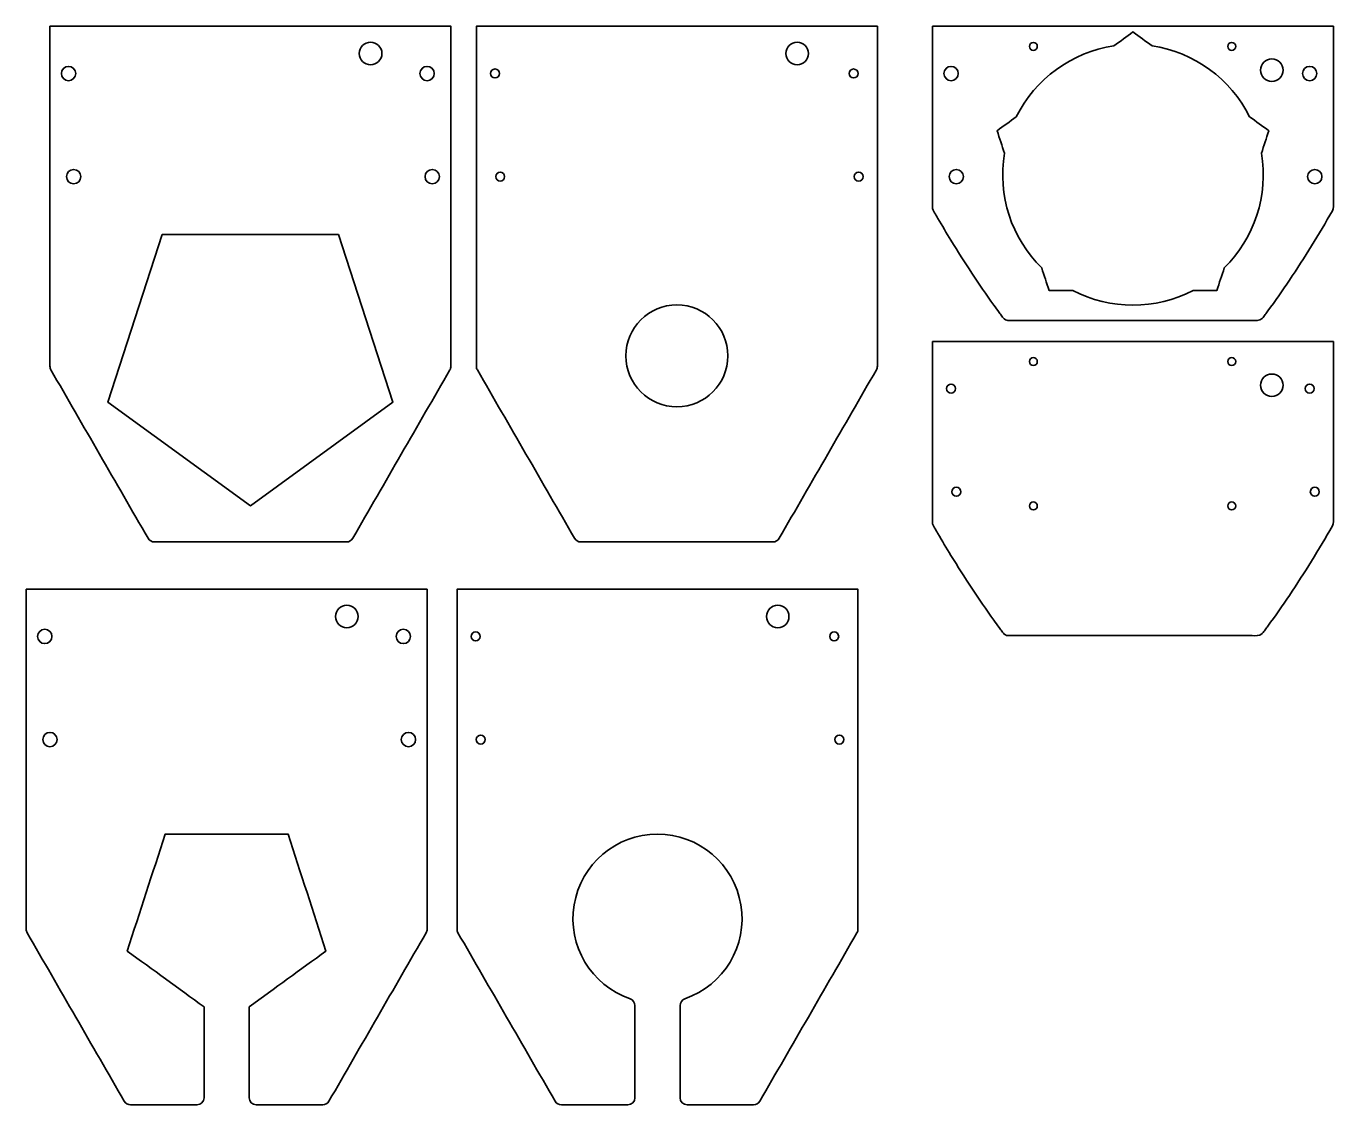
# Model space of a CAD drawing. Header units: inches. Extents: x -822 to 822, y -837 to 519.
import ezdxf

# ---------------------------------------------------------------- set-up
doc = ezdxf.new("R2010")
doc.units = ezdxf.units.IN
doc.header["$MEASUREMENT"] = 0
for name, color, linetype in [('bottomA', 7, 'Continuous'), ('bottomB', 7, 'Continuous'), ('midA', 7, 'Continuous'), ('midB', 7, 'Continuous'), ('topA', 7, 'Continuous'), ('topB', 7, 'Continuous')]:
    doc.layers.add(name, color=color, linetype=linetype)

msp = doc.modelspace()

# ---------------------------------------------------------------- linework, layer by layer
at = {"layer": 'bottomA', "color": 192, "lineweight": 35, "true_color": 0x7d26cd}
msp.add_lwpolyline([(-429.1, 257), (-360.6, 46.3), (-539.8, -83.9), (-719, 46.3), (-650.6, 257), (-429.1, 257)], dxfattribs=at)
for points, knots in [([(-790.6, 86.9), (-749.9, 16.3), (-709.2, -54.2), (-668.4, -124.8), (-666.8, -127.6), (-663.9, -129.3), (-660.6, -129.3), (-620.4, -129.3), (-580.1, -129.3), (-539.8, -129.3), (-499.6, -129.3), (-459.3, -129.3), (-419, -129.3), (-415.8, -129.3), (-412.8, -127.6), (-411.2, -124.8), (-370.5, -54.2), (-329.8, 16.3), (-289, 86.9), (-288.2, 88.3), (-287.8, 89.7), (-287.8, 91.4), (-287.8, 101.8), (-287.8, 112.3), (-287.8, 122.7), (-287.8, 254.7), (-287.8, 386.7), (-287.8, 518.7), (-455.8, 518.7), (-623.8, 518.7), (-791.8, 518.7), (-791.8, 386.7), (-791.8, 254.7), (-791.8, 122.7), (-791.8, 112.3), (-791.8, 101.8), (-791.8, 91.4), (-791.8, 89.7), (-791.5, 88.3), (-790.6, 86.9)], [0, 0, 0, 0, 1, 1, 1, 2, 2, 2, 3, 3, 3, 4, 4, 4, 5, 5, 5, 6, 6, 6, 7, 7, 7, 8, 8, 8, 9, 9, 9, 10, 10, 10, 11, 11, 11, 12, 12, 12, 13, 13, 13, 13]), ([(-374.5, 484.4), (-374.5, 476.6), (-380.9, 470.3), (-388.7, 470.3), (-396.5, 470.3), (-402.9, 476.6), (-402.9, 484.4), (-402.9, 492.3), (-396.5, 498.6), (-388.7, 498.6), (-380.9, 498.6), (-374.5, 492.3), (-374.5, 484.4)], [0, 0, 0, 0, 1, 1, 1, 2, 2, 2, 3, 3, 3, 4, 4, 4, 4]), ([(-759.4, 459.3), (-759.4, 464.3), (-763.5, 468.3), (-768.4, 468.3), (-773.4, 468.3), (-777.4, 464.3), (-777.4, 459.3), (-777.4, 454.3), (-773.4, 450.3), (-768.4, 450.3), (-763.5, 450.3), (-759.4, 454.3), (-759.4, 459.3)], [0, 0, 0, 0, 1, 1, 1, 2, 2, 2, 3, 3, 3, 4, 4, 4, 4]), ([(-308.7, 459.3), (-308.7, 464.3), (-312.7, 468.3), (-317.7, 468.3), (-322.7, 468.3), (-326.7, 464.3), (-326.7, 459.3), (-326.7, 454.3), (-322.7, 450.3), (-317.7, 450.3), (-312.7, 450.3), (-308.7, 454.3), (-308.7, 459.3)], [0, 0, 0, 0, 1, 1, 1, 2, 2, 2, 3, 3, 3, 4, 4, 4, 4]), ([(-753, 329.7), (-753, 334.7), (-757, 338.7), (-762, 338.7), (-766.9, 338.7), (-771, 334.7), (-771, 329.7), (-771, 324.7), (-766.9, 320.7), (-762, 320.7), (-757, 320.7), (-753, 324.7), (-753, 329.7)], [0, 0, 0, 0, 1, 1, 1, 2, 2, 2, 3, 3, 3, 4, 4, 4, 4]), ([(-302.2, 329.7), (-302.2, 334.7), (-306.3, 338.7), (-311.2, 338.7), (-316.2, 338.7), (-320.2, 334.7), (-320.2, 329.7), (-320.2, 324.7), (-316.2, 320.7), (-311.2, 320.7), (-306.3, 320.7), (-302.2, 324.7), (-302.2, 329.7)], [0, 0, 0, 0, 1, 1, 1, 2, 2, 2, 3, 3, 3, 4, 4, 4, 4])]:
    msp.add_open_spline(points, degree=3, knots=knots, dxfattribs=at)
at = {"layer": 'bottomB', "color": 5, "lineweight": 35, "true_color": 0x0000ff}
for points, knots in [([(-255.7, 91.4), (-255.7, 101.8), (-255.7, 112.3), (-255.7, 122.7), (-255.7, 254.7), (-255.7, 386.7), (-255.7, 518.7), (-87.7, 518.7), (80.3, 518.7), (248.3, 518.7), (248.3, 386.7), (248.3, 254.7), (248.3, 122.7), (248.3, 112.3), (248.3, 101.8), (248.3, 91.4), (248.3, 89.7), (247.9, 88.3), (247.1, 86.9), (206.4, 16.3), (165.6, -54.2), (124.9, -124.8), (123.3, -127.6), (120.3, -129.3), (117.1, -129.3), (76.8, -129.3), (36.6, -129.3), (-3.7, -129.3), (-44, -129.3), (-84.2, -129.3), (-124.5, -129.3), (-127.7, -129.3), (-130.7, -127.6), (-132.3, -124.8), (-173, -54.2), (-213.8, 16.3), (-254.5, 86.9), (-255.3, 88.3), (-255.7, 89.7), (-255.7, 91.4)], [0, 0, 0, 0, 1, 1, 1, 2, 2, 2, 3, 3, 3, 4, 4, 4, 5, 5, 5, 6, 6, 6, 7, 7, 7, 8, 8, 8, 9, 9, 9, 10, 10, 10, 11, 11, 11, 12, 12, 12, 13, 13, 13, 13]), ([(161.6, 484.4), (161.6, 476.6), (155.3, 470.3), (147.4, 470.3), (139.6, 470.3), (133.3, 476.6), (133.3, 484.4), (133.3, 492.3), (139.6, 498.6), (147.4, 498.6), (155.3, 498.6), (161.6, 492.3), (161.6, 484.4)], [0, 0, 0, 0, 1, 1, 1, 2, 2, 2, 3, 3, 3, 4, 4, 4, 4]), ([(-226.6, 459.3), (-226.6, 462.4), (-229.2, 465), (-232.3, 465), (-235.4, 465), (-238, 462.4), (-238, 459.3), (-238, 456.2), (-235.4, 453.7), (-232.3, 453.7), (-229.2, 453.7), (-226.6, 456.2), (-226.6, 459.3)], [0, 0, 0, 0, 1, 1, 1, 2, 2, 2, 3, 3, 3, 4, 4, 4, 4]), ([(224.1, 459.3), (224.1, 462.4), (221.5, 465), (218.4, 465), (215.3, 465), (212.8, 462.4), (212.8, 459.3), (212.8, 456.2), (215.3, 453.7), (218.4, 453.7), (221.5, 453.7), (224.1, 456.2), (224.1, 459.3)], [0, 0, 0, 0, 1, 1, 1, 2, 2, 2, 3, 3, 3, 4, 4, 4, 4]), ([(-220.2, 329.7), (-220.2, 332.8), (-222.7, 335.4), (-225.8, 335.4), (-228.9, 335.4), (-231.5, 332.8), (-231.5, 329.7), (-231.5, 326.6), (-228.9, 324.1), (-225.8, 324.1), (-222.7, 324.1), (-220.2, 326.6), (-220.2, 329.7)], [0, 0, 0, 0, 1, 1, 1, 2, 2, 2, 3, 3, 3, 4, 4, 4, 4]), ([(230.6, 329.7), (230.6, 332.8), (228, 335.4), (224.9, 335.4), (221.8, 335.4), (219.2, 332.8), (219.2, 329.7), (219.2, 326.6), (221.8, 324.1), (224.9, 324.1), (228, 324.1), (230.6, 326.6), (230.6, 329.7)], [0, 0, 0, 0, 1, 1, 1, 2, 2, 2, 3, 3, 3, 4, 4, 4, 4]), ([(60.4, 104.5), (60.4, 139.9), (31.7, 168.6), (-3.7, 168.6), (-39.1, 168.6), (-67.8, 139.9), (-67.8, 104.5), (-67.8, 69.2), (-39.1, 40.5), (-3.7, 40.5), (31.7, 40.5), (60.4, 69.2), (60.4, 104.5)], [0, 0, 0, 0, 1, 1, 1, 2, 2, 2, 3, 3, 3, 4, 4, 4, 4])]:
    msp.add_open_spline(points, degree=3, knots=knots, dxfattribs=at)
at = {"layer": 'midA', "color": 96, "lineweight": 35, "true_color": 0x007f00}
for points, knots in [([(-541.4, -713.6), (-509.2, -690.2), (-477, -666.8), (-444.8, -643.4), (-460.7, -594.5), (-476.6, -545.5), (-492.5, -496.5), (-544, -496.5), (-595.5, -496.5), (-646.9, -496.5), (-662.9, -545.5), (-678.8, -594.5), (-694.7, -643.4), (-662.5, -666.8), (-630.3, -690.2), (-598.1, -713.6), (-598.1, -751.6), (-598.1, -789.7), (-598.1, -827.7), (-598.1, -832.7), (-602.1, -836.7), (-607.1, -836.7), (-634.9, -836.7), (-662.7, -836.7), (-690.5, -836.7), (-693.7, -836.7), (-696.7, -835), (-698.3, -832.2), (-739, -761.6), (-779.8, -691.1), (-820.5, -620.5), (-821.3, -619.1), (-821.7, -617.7), (-821.7, -616), (-821.7, -605.6), (-821.7, -595.1), (-821.7, -584.7), (-821.7, -452.7), (-821.7, -320.7), (-821.7, -188.7), (-653.7, -188.7), (-485.7, -188.7), (-317.7, -188.7), (-317.7, -320.7), (-317.7, -452.7), (-317.7, -584.7), (-317.7, -595.1), (-317.7, -605.6), (-317.7, -616), (-317.7, -617.7), (-318.1, -619.1), (-318.9, -620.5), (-359.7, -691.1), (-400.4, -761.6), (-441.1, -832.2), (-442.7, -835), (-445.7, -836.7), (-448.9, -836.7), (-476.7, -836.7), (-504.6, -836.7), (-532.4, -836.7), (-537.3, -836.7), (-541.4, -832.7), (-541.4, -827.7), (-541.4, -789.7), (-541.4, -751.6), (-541.4, -713.6)], [0, 0, 0, 0, 1, 1, 1, 2, 2, 2, 3, 3, 3, 4, 4, 4, 5, 5, 5, 6, 6, 6, 7, 7, 7, 8, 8, 8, 9, 9, 9, 10, 10, 10, 11, 11, 11, 12, 12, 12, 13, 13, 13, 14, 14, 14, 15, 15, 15, 16, 16, 16, 17, 17, 17, 18, 18, 18, 19, 19, 19, 20, 20, 20, 21, 21, 21, 22, 22, 22, 22]), ([(-404.4, -223), (-404.4, -230.8), (-410.7, -237.1), (-418.6, -237.1), (-426.4, -237.1), (-432.7, -230.8), (-432.7, -223), (-432.7, -215.1), (-426.4, -208.8), (-418.6, -208.8), (-410.7, -208.8), (-404.4, -215.1), (-404.4, -223)], [0, 0, 0, 0, 1, 1, 1, 2, 2, 2, 3, 3, 3, 4, 4, 4, 4]), ([(-789.3, -248.1), (-789.3, -243.1), (-793.3, -239.1), (-798.3, -239.1), (-803.3, -239.1), (-807.3, -243.1), (-807.3, -248.1), (-807.3, -253.1), (-803.3, -257.1), (-798.3, -257.1), (-793.3, -257.1), (-789.3, -253.1), (-789.3, -248.1)], [0, 0, 0, 0, 1, 1, 1, 2, 2, 2, 3, 3, 3, 4, 4, 4, 4]), ([(-338.6, -248.1), (-338.6, -243.1), (-342.6, -239.1), (-347.6, -239.1), (-352.6, -239.1), (-356.6, -243.1), (-356.6, -248.1), (-356.6, -253.1), (-352.6, -257.1), (-347.6, -257.1), (-342.6, -257.1), (-338.6, -253.1), (-338.6, -248.1)], [0, 0, 0, 0, 1, 1, 1, 2, 2, 2, 3, 3, 3, 4, 4, 4, 4]), ([(-782.8, -377.7), (-782.8, -372.7), (-786.9, -368.7), (-791.8, -368.7), (-796.8, -368.7), (-800.8, -372.7), (-800.8, -377.7), (-800.8, -382.7), (-796.8, -386.7), (-791.8, -386.7), (-786.9, -386.7), (-782.8, -382.7), (-782.8, -377.7)], [0, 0, 0, 0, 1, 1, 1, 2, 2, 2, 3, 3, 3, 4, 4, 4, 4]), ([(-332.1, -377.7), (-332.1, -372.7), (-336.1, -368.7), (-341.1, -368.7), (-346.1, -368.7), (-350.1, -372.7), (-350.1, -377.7), (-350.1, -382.7), (-346.1, -386.7), (-341.1, -386.7), (-336.1, -386.7), (-332.1, -382.7), (-332.1, -377.7)], [0, 0, 0, 0, 1, 1, 1, 2, 2, 2, 3, 3, 3, 4, 4, 4, 4])]:
    msp.add_open_spline(points, degree=3, knots=knots, dxfattribs=at)
at = {"layer": 'midB', "color": 25, "lineweight": 35, "true_color": 0x996633}
for points, knots in [([(222.7, -620.5), (182, -691.1), (141.2, -761.6), (100.5, -832.2), (98.9, -835), (95.9, -836.7), (92.7, -836.7), (64.9, -836.7), (37.1, -836.7), (9.3, -836.7), (4.3, -836.7), (0.3, -832.7), (0.3, -827.7), (0.3, -789.1), (0.3, -750.5), (0.3, -711.9), (0.3, -708.1), (2.7, -704.6), (6.3, -703.4), (55.5, -686.6), (85.3, -636.6), (76.8, -585.4), (68.2, -534.1), (23.9, -496.5), (-28.1, -496.5), (-80.1, -496.5), (-124.4, -534.1), (-132.9, -585.4), (-141.5, -636.6), (-111.7, -686.6), (-62.5, -703.4), (-58.9, -704.6), (-56.4, -708.1), (-56.4, -711.9), (-56.4, -750.5), (-56.4, -789.1), (-56.4, -827.7), (-56.4, -832.7), (-60.5, -836.7), (-65.4, -836.7), (-93.3, -836.7), (-121.1, -836.7), (-148.9, -836.7), (-152.1, -836.7), (-155.1, -835), (-156.7, -832.2), (-197.4, -761.6), (-238.2, -691.1), (-278.9, -620.5), (-279.7, -619.1), (-280.1, -617.7), (-280.1, -616), (-280.1, -605.6), (-280.1, -595.1), (-280.1, -584.7), (-280.1, -452.7), (-280.1, -320.7), (-280.1, -188.7), (-112.1, -188.7), (55.9, -188.7), (223.9, -188.7), (223.9, -320.7), (223.9, -452.7), (223.9, -584.7), (223.9, -595.1), (223.9, -605.6), (223.9, -616), (223.9, -617.7), (223.5, -619.1), (222.7, -620.5)], [0, 0, 0, 0, 1, 1, 1, 2, 2, 2, 3, 3, 3, 4, 4, 4, 5, 5, 5, 6, 6, 6, 7, 7, 7, 8, 8, 8, 9, 9, 9, 10, 10, 10, 11, 11, 11, 12, 12, 12, 13, 13, 13, 14, 14, 14, 15, 15, 15, 16, 16, 16, 17, 17, 17, 18, 18, 18, 19, 19, 19, 20, 20, 20, 21, 21, 21, 22, 22, 22, 23, 23, 23, 23]), ([(137.2, -223), (137.2, -230.8), (130.9, -237.1), (123.1, -237.1), (115.2, -237.1), (108.9, -230.8), (108.9, -223), (108.9, -215.1), (115.2, -208.8), (123.1, -208.8), (130.9, -208.8), (137.2, -215.1), (137.2, -223)], [0, 0, 0, 0, 1, 1, 1, 2, 2, 2, 3, 3, 3, 4, 4, 4, 4]), ([(-251, -248.1), (-251, -245), (-253.6, -242.4), (-256.7, -242.4), (-259.8, -242.4), (-262.3, -245), (-262.3, -248.1), (-262.3, -251.2), (-259.8, -253.7), (-256.7, -253.7), (-253.6, -253.7), (-251, -251.2), (-251, -248.1)], [0, 0, 0, 0, 1, 1, 1, 2, 2, 2, 3, 3, 3, 4, 4, 4, 4]), ([(199.7, -248.1), (199.7, -245), (197.2, -242.4), (194, -242.4), (190.9, -242.4), (188.4, -245), (188.4, -248.1), (188.4, -251.2), (190.9, -253.7), (194, -253.7), (197.2, -253.7), (199.7, -251.2), (199.7, -248.1)], [0, 0, 0, 0, 1, 1, 1, 2, 2, 2, 3, 3, 3, 4, 4, 4, 4]), ([(-244.6, -377.7), (-244.6, -374.6), (-247.1, -372), (-250.2, -372), (-253.3, -372), (-255.9, -374.6), (-255.9, -377.7), (-255.9, -380.8), (-253.3, -383.3), (-250.2, -383.3), (-247.1, -383.3), (-244.6, -380.8), (-244.6, -377.7)], [0, 0, 0, 0, 1, 1, 1, 2, 2, 2, 3, 3, 3, 4, 4, 4, 4]), ([(206.2, -377.7), (206.2, -374.6), (203.6, -372), (200.5, -372), (197.4, -372), (194.9, -374.6), (194.9, -377.7), (194.9, -380.8), (197.4, -383.3), (200.5, -383.3), (203.6, -383.3), (206.2, -380.8), (206.2, -377.7)], [0, 0, 0, 0, 1, 1, 1, 2, 2, 2, 3, 3, 3, 4, 4, 4, 4])]:
    msp.add_open_spline(points, degree=3, knots=knots, dxfattribs=at)
at = {"layer": 'topA', "color": 4, "lineweight": 35, "true_color": 0x00ffff}
for points, knots in [([(820.4, 286.8), (803.3, 257.1), (785.4, 228), (766.3, 199.6), (757.5, 186.5), (748.5, 173.6), (739.2, 160.9), (738.1, 159.4), (736.9, 157.9), (735.8, 156.3), (735.2, 155.6), (734.7, 154.8), (734.1, 154.1), (733.5, 153.2), (733, 152.3), (732.2, 151.5), (728.6, 148), (723.3, 148.9), (719.3, 148.9), (710.3, 148.9), (701.3, 148.9), (692.2, 148.9), (624.8, 148.9), (557.4, 148.9), (490, 148.9), (472, 148.9), (454, 148.9), (436.1, 148.9), (431.6, 148.9), (427.1, 148.9), (422.6, 148.9), (420.3, 148.9), (418.1, 148.9), (415.8, 148.9), (413.6, 148.9), (411.4, 148.8), (409.3, 149.9), (407.2, 151), (406.1, 152.8), (404.8, 154.5), (403.7, 156), (402.6, 157.5), (401.5, 159.1), (399.2, 162.1), (397, 165.2), (394.7, 168.3), (375.7, 194.8), (357.8, 222), (340.8, 249.8), (335.2, 258.9), (329.8, 268), (324.4, 277.2), (323, 279.6), (321.7, 281.9), (320.3, 284.3), (319, 286.6), (317.6, 288.7), (317.6, 291.6), (317.6, 294.7), (317.6, 297.9), (317.6, 301), (317.6, 315), (317.6, 328.9), (317.6, 342.8), (317.6, 377.2), (317.6, 411.5), (317.6, 445.8), (317.6, 461.7), (317.6, 477.6), (317.6, 493.5), (317.6, 497.7), (317.6, 501.9), (317.6, 506.1), (317.6, 508.2), (317.6, 510.3), (317.6, 512.5), (317.6, 513.5), (317.6, 514.6), (317.6, 515.7), (317.6, 516.2), (317.6, 516.7), (317.6, 517.3), (317.6, 517.5), (317.6, 517.8), (317.6, 518.1), (317.6, 518.3), (317.4, 518.7), (317.8, 518.7), (326.4, 518.7), (335.1, 518.7), (343.7, 518.7), (378.1, 518.7), (412.6, 518.7), (447.1, 518.7), (514.5, 518.7), (581.9, 518.7), (649.3, 518.7), (683.1, 518.7), (717, 518.7), (750.8, 518.7), (767.7, 518.7), (784.6, 518.7), (801.5, 518.7), (805.8, 518.7), (810, 518.7), (814.2, 518.7), (816.3, 518.7), (818.4, 518.7), (820.6, 518.7), (820.8, 518.7), (821.1, 518.7), (821.3, 518.7), (821.5, 518.7), (821.6, 518.8), (821.6, 518.6), (821.6, 518.5), (821.6, 518.3), (821.6, 518.2), (821.6, 517.7), (821.6, 517.2), (821.6, 516.6), (821.6, 515.6), (821.6, 514.5), (821.6, 513.5), (821.6, 505.3), (821.6, 497), (821.6, 488.8), (821.6, 451), (821.6, 413.3), (821.6, 375.5), (821.6, 359.9), (821.6, 344.3), (821.6, 328.8), (821.6, 321.8), (821.6, 314.8), (821.6, 307.9), (821.6, 304.6), (821.6, 301.3), (821.6, 298), (821.6, 295), (822.2, 289.7), (820.4, 286.8)], [0, 0, 0, 0, 1, 1, 1, 2, 2, 2, 3, 3, 3, 4, 4, 4, 5, 5, 5, 6, 6, 6, 7, 7, 7, 8, 8, 8, 9, 9, 9, 10, 10, 10, 11, 11, 11, 12, 12, 12, 13, 13, 13, 14, 14, 14, 15, 15, 15, 16, 16, 16, 17, 17, 17, 18, 18, 18, 19, 19, 19, 20, 20, 20, 21, 21, 21, 22, 22, 22, 23, 23, 23, 24, 24, 24, 25, 25, 25, 26, 26, 26, 27, 27, 27, 28, 28, 28, 29, 29, 29, 30, 30, 30, 31, 31, 31, 32, 32, 32, 33, 33, 33, 34, 34, 34, 35, 35, 35, 36, 36, 36, 37, 37, 37, 38, 38, 38, 39, 39, 39, 40, 40, 40, 41, 41, 41, 42, 42, 42, 43, 43, 43, 44, 44, 44, 45, 45, 45, 46, 46, 46, 47, 47, 47, 47]), ([(408.1, 359.1), (399.2, 306.3), (416.7, 252.5), (454.9, 215), (458, 205.6), (461.1, 196.2), (464.1, 186.7), (474.1, 186.7), (484, 186.7), (493.9, 186.7), (541.4, 162), (597.9, 162), (645.4, 186.7), (655.3, 186.7), (665.2, 186.7), (675.2, 186.7), (678.2, 196.2), (681.3, 205.6), (684.4, 215), (722.6, 252.5), (740.1, 306.3), (731.2, 359.1), (734.2, 368.6), (737.3, 378), (740.4, 387.4), (732.3, 393.3), (724.3, 399.1), (716.3, 404.9), (692.4, 452.8), (646.7, 486.1), (593.7, 494), (585.7, 499.8), (577.7, 505.6), (569.6, 511.5), (561.6, 505.6), (553.6, 499.8), (545.6, 494), (492.6, 486.1), (446.8, 452.8), (423, 404.9), (415, 399.1), (406.9, 393.3), (398.9, 387.4), (402, 378), (405, 368.6), (408.1, 359.1)], [0, 0, 0, 0, 1, 1, 1, 2, 2, 2, 3, 3, 3, 4, 4, 4, 5, 5, 5, 6, 6, 6, 7, 7, 7, 8, 8, 8, 9, 9, 9, 10, 10, 10, 11, 11, 11, 12, 12, 12, 13, 13, 13, 14, 14, 14, 15, 15, 15, 15]), ([(449.4, 493.4), (449.4, 496.1), (447.2, 498.3), (444.4, 498.3), (441.7, 498.3), (439.5, 496.1), (439.5, 493.4), (439.5, 490.6), (441.7, 488.4), (444.4, 488.4), (447.2, 488.4), (449.4, 490.6), (449.4, 493.4)], [0, 0, 0, 0, 1, 1, 1, 2, 2, 2, 3, 3, 3, 4, 4, 4, 4]), ([(698.8, 493.4), (698.8, 496.1), (696.6, 498.3), (693.9, 498.3), (691.1, 498.3), (688.9, 496.1), (688.9, 493.4), (688.9, 490.6), (691.1, 488.4), (693.9, 488.4), (696.6, 488.4), (698.8, 490.6), (698.8, 493.4)], [0, 0, 0, 0, 1, 1, 1, 2, 2, 2, 3, 3, 3, 4, 4, 4, 4]), ([(758.3, 463.5), (758.3, 471.4), (752, 477.7), (744.2, 477.7), (736.3, 477.7), (730, 471.4), (730, 463.5), (730, 455.7), (736.3, 449.4), (744.2, 449.4), (752, 449.4), (758.3, 455.7), (758.3, 463.5)], [0, 0, 0, 0, 1, 1, 1, 2, 2, 2, 3, 3, 3, 4, 4, 4, 4]), ([(350, 459.3), (350, 464.3), (346, 468.3), (341, 468.3), (336.1, 468.3), (332, 464.3), (332, 459.3), (332, 454.3), (336.1, 450.3), (341, 450.3), (346, 450.3), (350, 454.3), (350, 459.3)], [0, 0, 0, 0, 1, 1, 1, 2, 2, 2, 3, 3, 3, 4, 4, 4, 4]), ([(800.8, 459.3), (800.8, 464.3), (796.7, 468.3), (791.8, 468.3), (786.8, 468.3), (782.8, 464.3), (782.8, 459.3), (782.8, 454.3), (786.8, 450.3), (791.8, 450.3), (796.7, 450.3), (800.8, 454.3), (800.8, 459.3)], [0, 0, 0, 0, 1, 1, 1, 2, 2, 2, 3, 3, 3, 4, 4, 4, 4]), ([(356.5, 329.7), (356.5, 334.7), (352.5, 338.7), (347.5, 338.7), (342.6, 338.7), (338.5, 334.7), (338.5, 329.7), (338.5, 324.7), (342.6, 320.7), (347.5, 320.7), (352.5, 320.7), (356.5, 324.7), (356.5, 329.7)], [0, 0, 0, 0, 1, 1, 1, 2, 2, 2, 3, 3, 3, 4, 4, 4, 4]), ([(807.2, 329.7), (807.2, 334.7), (803.2, 338.7), (798.2, 338.7), (793.3, 338.7), (789.2, 334.7), (789.2, 329.7), (789.2, 324.7), (793.3, 320.7), (798.2, 320.7), (803.2, 320.7), (807.2, 324.7), (807.2, 329.7)], [0, 0, 0, 0, 1, 1, 1, 2, 2, 2, 3, 3, 3, 4, 4, 4, 4])]:
    msp.add_open_spline(points, degree=3, knots=knots, dxfattribs=at)
at = {"layer": 'topB', "color": 178, "lineweight": 35, "true_color": 0x000000}
for points, knots in [([(820.4, -109.3), (803.3, -138.9), (785.4, -168), (766.3, -196.5), (757.5, -209.5), (748.5, -222.4), (739.2, -235.1), (738.1, -236.6), (736.9, -238.2), (735.8, -239.7), (735.2, -240.5), (734.7, -241.2), (734.1, -242), (733.5, -242.8), (732.9, -243.7), (732.2, -244.5), (728.6, -248), (723.3, -247.1), (719.3, -247.1), (710.3, -247.1), (701.2, -247.1), (692.2, -247.1), (624.8, -247.1), (557.4, -247.1), (490, -247.1), (472, -247.1), (454, -247.1), (436, -247.1), (431.5, -247.1), (427, -247.1), (422.5, -247.1), (420.3, -247.1), (418.1, -247.1), (415.8, -247.1), (413.5, -247.1), (411.4, -247.2), (409.2, -246.1), (407.2, -245), (406.1, -243.2), (404.8, -241.5), (403.7, -240), (402.6, -238.4), (401.4, -236.9), (399.2, -233.8), (396.9, -230.8), (394.7, -227.7), (375.6, -201.2), (357.8, -174), (340.8, -146.2), (335.2, -137.1), (329.7, -127.9), (324.4, -118.8), (323, -116.4), (321.6, -114.1), (320.3, -111.7), (318.9, -109.4), (317.6, -107.3), (317.6, -104.4), (317.6, -101.3), (317.6, -98.1), (317.6, -95), (317.6, -81), (317.6, -67.1), (317.6, -53.2), (317.6, -18.8), (317.6, 15.5), (317.6, 49.9), (317.6, 65.8), (317.6, 81.7), (317.6, 97.6), (317.6, 101.7), (317.6, 105.9), (317.6, 110.1), (317.6, 112.2), (317.6, 114.4), (317.6, 116.5), (317.6, 117.5), (317.6, 118.6), (317.6, 119.7), (317.6, 120.2), (317.6, 120.8), (317.6, 121.3), (317.6, 121.6), (317.6, 121.8), (317.6, 122.1), (317.6, 122.3), (317.4, 122.7), (317.8, 122.7), (326.5, 122.7), (335.1, 122.7), (343.7, 122.7), (378.2, 122.7), (412.6, 122.7), (447.1, 122.7), (514.5, 122.7), (581.9, 122.7), (649.3, 122.7), (683.2, 122.7), (717, 122.7), (750.8, 122.7), (767.7, 122.7), (784.6, 122.7), (801.6, 122.7), (805.8, 122.7), (810, 122.7), (814.2, 122.7), (816.4, 122.7), (818.5, 122.7), (820.6, 122.7), (820.9, 122.7), (821.1, 122.7), (821.4, 122.7), (821.7, 122.7), (821.6, 122.4), (821.6, 122.2), (821.6, 121.7), (821.6, 121.1), (821.6, 120.6), (821.6, 119.5), (821.6, 118.5), (821.6, 117.4), (821.6, 109.2), (821.6, 101), (821.6, 92.8), (821.6, 55), (821.6, 17.2), (821.6, -20.6), (821.6, -36.1), (821.6, -51.7), (821.6, -67.3), (821.6, -74.3), (821.6, -81.2), (821.6, -88.2), (821.6, -91.5), (821.6, -94.7), (821.6, -98), (821.6, -101), (822.2, -106.3), (820.4, -109.3)], [0, 0, 0, 0, 1, 1, 1, 2, 2, 2, 3, 3, 3, 4, 4, 4, 5, 5, 5, 6, 6, 6, 7, 7, 7, 8, 8, 8, 9, 9, 9, 10, 10, 10, 11, 11, 11, 12, 12, 12, 13, 13, 13, 14, 14, 14, 15, 15, 15, 16, 16, 16, 17, 17, 17, 18, 18, 18, 19, 19, 19, 20, 20, 20, 21, 21, 21, 22, 22, 22, 23, 23, 23, 24, 24, 24, 25, 25, 25, 26, 26, 26, 27, 27, 27, 28, 28, 28, 29, 29, 29, 30, 30, 30, 31, 31, 31, 32, 32, 32, 33, 33, 33, 34, 34, 34, 35, 35, 35, 36, 36, 36, 37, 37, 37, 38, 38, 38, 39, 39, 39, 40, 40, 40, 41, 41, 41, 42, 42, 42, 43, 43, 43, 44, 44, 44, 45, 45, 45, 46, 46, 46, 46]), ([(449.4, 97.4), (449.4, 100.1), (447.2, 102.3), (444.4, 102.3), (441.7, 102.3), (439.5, 100.1), (439.5, 97.4), (439.5, 94.6), (441.7, 92.4), (444.4, 92.4), (447.2, 92.4), (449.4, 94.6), (449.4, 97.4)], [0, 0, 0, 0, 1, 1, 1, 2, 2, 2, 3, 3, 3, 4, 4, 4, 4]), ([(698.8, 97.4), (698.8, 100.1), (696.6, 102.3), (693.9, 102.3), (691.1, 102.3), (688.9, 100.1), (688.9, 97.4), (688.9, 94.6), (691.1, 92.4), (693.9, 92.4), (696.6, 92.4), (698.8, 94.6), (698.8, 97.4)], [0, 0, 0, 0, 1, 1, 1, 2, 2, 2, 3, 3, 3, 4, 4, 4, 4]), ([(346.7, 63.3), (346.7, 66.4), (344.2, 69), (341, 69), (337.9, 69), (335.4, 66.4), (335.4, 63.3), (335.4, 60.2), (337.9, 57.7), (341, 57.7), (344.2, 57.7), (346.7, 60.2), (346.7, 63.3)], [0, 0, 0, 0, 1, 1, 1, 2, 2, 2, 3, 3, 3, 4, 4, 4, 4]), ([(758.3, 67.5), (758.3, 75.4), (752, 81.7), (744.2, 81.7), (736.3, 81.7), (730, 75.4), (730, 67.5), (730, 59.7), (736.3, 53.4), (744.2, 53.4), (752, 53.4), (758.3, 59.7), (758.3, 67.5)], [0, 0, 0, 0, 1, 1, 1, 2, 2, 2, 3, 3, 3, 4, 4, 4, 4]), ([(797.4, 63.3), (797.4, 66.4), (794.9, 69), (791.8, 69), (788.6, 69), (786.1, 66.4), (786.1, 63.3), (786.1, 60.2), (788.6, 57.7), (791.8, 57.7), (794.9, 57.7), (797.4, 60.2), (797.4, 63.3)], [0, 0, 0, 0, 1, 1, 1, 2, 2, 2, 3, 3, 3, 4, 4, 4, 4]), ([(353.2, -66.3), (353.2, -63.2), (350.6, -60.6), (347.5, -60.6), (344.4, -60.6), (341.9, -63.2), (341.9, -66.3), (341.9, -69.4), (344.4, -71.9), (347.5, -71.9), (350.6, -71.9), (353.2, -69.4), (353.2, -66.3)], [0, 0, 0, 0, 1, 1, 1, 2, 2, 2, 3, 3, 3, 4, 4, 4, 4]), ([(803.9, -66.3), (803.9, -63.2), (801.4, -60.6), (798.2, -60.6), (795.1, -60.6), (792.6, -63.2), (792.6, -66.3), (792.6, -69.4), (795.1, -71.9), (798.2, -71.9), (801.4, -71.9), (803.9, -69.4), (803.9, -66.3)], [0, 0, 0, 0, 1, 1, 1, 2, 2, 2, 3, 3, 3, 4, 4, 4, 4]), ([(449.4, -84.1), (449.4, -81.3), (447.2, -79.1), (444.4, -79.1), (441.7, -79.1), (439.5, -81.3), (439.5, -84.1), (439.5, -86.8), (441.7, -89), (444.4, -89), (447.2, -89), (449.4, -86.8), (449.4, -84.1)], [0, 0, 0, 0, 1, 1, 1, 2, 2, 2, 3, 3, 3, 4, 4, 4, 4]), ([(698.8, -84.1), (698.8, -81.3), (696.6, -79.1), (693.9, -79.1), (691.1, -79.1), (688.9, -81.3), (688.9, -84.1), (688.9, -86.8), (691.1, -89), (693.9, -89), (696.6, -89), (698.8, -86.8), (698.8, -84.1)], [0, 0, 0, 0, 1, 1, 1, 2, 2, 2, 3, 3, 3, 4, 4, 4, 4])]:
    msp.add_open_spline(points, degree=3, knots=knots, dxfattribs=at)

doc.saveas('drawing.dxf')
